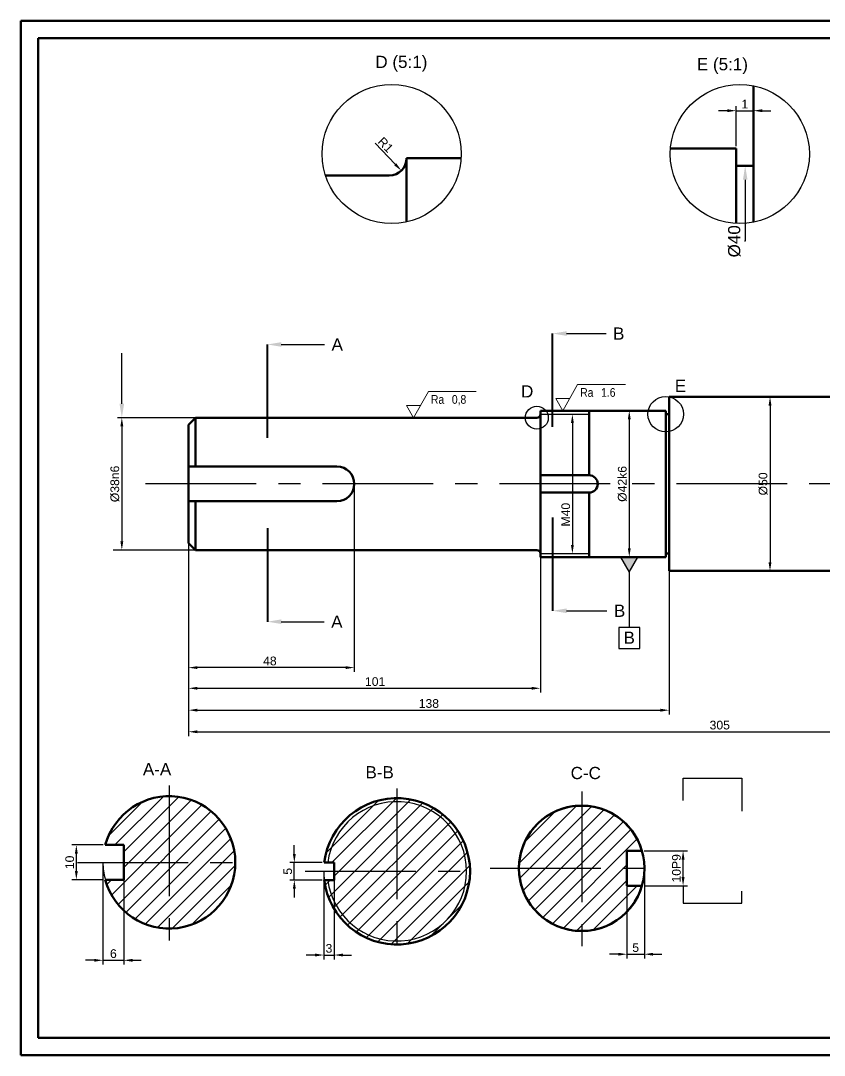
# Model space of a CAD drawing. Header units: millimetres. Extents: x 134 to 1129, y 58 to 448.
# Drawn here: x 134.3 to 365, y 150.7 to 447.7 of the extents above; entities that cross this region are included whole.
import ezdxf
from ezdxf import colors
from ezdxf.entities.mleader import LeaderData, LeaderLine
from ezdxf.math import Vec2, Vec3

# ---------------------------------------------------------------- set-up
doc = ezdxf.new("R2010")
doc.units = ezdxf.units.MM
doc.linetypes.add('CENTER', pattern=[50.8, 31.75, -6.35, 6.35, -6.35])
doc.layers.add('chuda', color=61, linetype='Continuous')
doc.layers.add('oś', color=151, linetype='CENTER')
for name, color, linetype, lineweight in [('gruba', 7, 'Continuous', 50), ('przekroj', 91, 'CENTER', 40), ('Wymiary', 4, 'Continuous', 13)]:
    doc.layers.add(name, color=color, linetype=linetype, lineweight=lineweight)
doc.styles.get("Standard").update_dxf_attribs({"font": 'arial.ttf'})
doc.styles.add('style1', font='arial.ttf', dxfattribs={"height": 3.5})
doc.dimstyles.new('ISO-25', dxfattribs={"dimtxt": 2.5, "dimasz": 2.5, "dimexe": 1.25, "dimexo": 0.625, "dimtad": 1, "dimtxsty": 'Standard', "dimcen": 2.5, "dimadec": 0, "dimazin": 0, "dimtfac": 1, "dimtmove": 0, "dimatfit": 3, "dimfxl": 1, "dimarcsym": 0})
pattern_1 = [(45, (-7006.568, 312.6966), (-2.245064, 2.245064), [])]

# ---------------------------------------------------------------- blocks, each defined once
blk = doc.blocks.new('*D36')
at = {"layer": 'chuda', "color": 0, "lineweight": -2, "transparency": 16777216}
for p, q in [((350.03, 339.76), (350.66, 339.76)), ((349.41, 337.26), (349.41, 292.26)), ((350.03, 289.76), (350.66, 289.76))]:
    blk.add_line(p, q, dxfattribs=at)
at = {"layer": 'chuda', "color": 0, "transparency": 16777216}
for points in [[(348.99, 337.26), (349.82, 337.26), (349.41, 339.76)], [(348.99, 292.26), (349.82, 292.26), (349.41, 289.76)]]:
    blk.add_solid(points, dxfattribs=at)
at = {"layer": 'DEFPOINTS', "color": 0, "transparency": 16777216}
for p in [(349.41, 339.76), (349.41, 289.76), (349.41, 289.76)]:
    blk.add_point(p, dxfattribs=at)
at = {"layer": 'chuda', "color": 0, "transparency": 16777216, "insert": (347.44, 314.76), "char_height": 2.5, "attachment_point": 5, "rotation": 90}
blk.add_mtext('%%C50', dxfattribs=at)
blk = doc.blocks.new('*D37')
at = {"layer": 'chuda', "color": 0, "lineweight": -2, "transparency": 16777216}
for p, q in [((237.55, 333.76), (162.07, 333.76)), ((163.32, 331.26), (163.32, 298.26)), ((237.55, 295.76), (162.07, 295.76))]:
    blk.add_line(p, q, dxfattribs=at)
at = {"layer": 'chuda', "color": 0, "transparency": 16777216}
for points in [[(162.91, 331.26), (163.74, 331.26), (163.32, 333.76)], [(162.91, 298.26), (163.74, 298.26), (163.32, 295.76)]]:
    blk.add_solid(points, dxfattribs=at)
at = {"layer": 'DEFPOINTS', "color": 0, "transparency": 16777216}
for p in [(238.17, 333.76), (163.32, 295.76), (238.17, 295.76)]:
    blk.add_point(p, dxfattribs=at)
at = {"layer": 'chuda', "color": 0, "transparency": 16777216, "insert": (161.35, 314.76), "char_height": 2.5, "attachment_point": 5, "rotation": 90}
blk.add_mtext('%%C38n6', dxfattribs=at)
blk = doc.blocks.new('*D40')
at = {"layer": 'chuda', "color": 0, "lineweight": -2, "transparency": 16777216}
for p, q in [((309.63, 335.76), (310.25, 335.76)), ((309, 333.26), (309, 296.26)), ((309.63, 293.76), (310.25, 293.76))]:
    blk.add_line(p, q, dxfattribs=at)
at = {"layer": 'chuda', "color": 0, "transparency": 16777216}
for points in [[(308.59, 333.26), (309.42, 333.26), (309, 335.76)], [(308.59, 296.26), (309.42, 296.26), (309, 293.76)]]:
    blk.add_solid(points, dxfattribs=at)
at = {"layer": 'DEFPOINTS', "color": 0, "transparency": 16777216}
for p in [(309, 335.76), (309, 293.76), (309, 293.76)]:
    blk.add_point(p, dxfattribs=at)
at = {"layer": 'chuda', "color": 0, "transparency": 16777216, "insert": (307.03, 314.76), "char_height": 2.5, "attachment_point": 5, "rotation": 90}
blk.add_mtext('%%C42k6', dxfattribs=at)
blk = doc.blocks.new('*D41')
at = {"layer": 'chuda', "color": 0, "lineweight": -2, "transparency": 16777216}
for p, q in [((291.27, 334.76), (293.92, 334.76)), ((292.67, 332.26), (292.67, 297.26)), ((291.27, 294.76), (293.92, 294.76))]:
    blk.add_line(p, q, dxfattribs=at)
at = {"layer": 'chuda', "color": 0, "transparency": 16777216}
for points in [[(292.26, 332.26), (293.09, 332.26), (292.67, 334.76)], [(292.26, 297.26), (293.09, 297.26), (292.67, 294.76)]]:
    blk.add_solid(points, dxfattribs=at)
at = {"layer": 'DEFPOINTS', "color": 0, "transparency": 16777216}
for p in [(290.64, 334.76), (290.64, 294.76), (292.67, 294.76)]:
    blk.add_point(p, dxfattribs=at)
at = {"layer": 'chuda', "color": 0, "transparency": 16777216, "insert": (290.77, 305.93), "char_height": 2.5, "attachment_point": 5, "rotation": 90}
blk.add_mtext('M40', dxfattribs=at)
blk = doc.blocks.new('*D42')
at = {"layer": 'chuda', "color": 0, "lineweight": -2, "transparency": 16777216}
for p, q in [((182.48, 297.14), (182.48, 242.36)), ((487.48, 297.66), (487.48, 242.36)), ((184.98, 243.61), (484.98, 243.61))]:
    blk.add_line(p, q, dxfattribs=at)
at = {"layer": 'chuda', "color": 0, "transparency": 16777216}
for points in [[(184.98, 244.02), (184.98, 243.19), (182.48, 243.61)], [(484.98, 244.02), (484.98, 243.19), (487.48, 243.61)]]:
    blk.add_solid(points, dxfattribs=at)
at = {"layer": 'DEFPOINTS', "color": 0, "transparency": 16777216}
for p in [(182.48, 297.76), (487.48, 298.28), (487.48, 243.61)]:
    blk.add_point(p, dxfattribs=at)
at = {"layer": 'chuda', "color": 0, "transparency": 16777216, "insert": (334.98, 245.51), "char_height": 2.5, "attachment_point": 5}
blk.add_mtext('305', dxfattribs=at)
blk = doc.blocks.new('*D43')
at = {"layer": 'chuda', "color": 0, "lineweight": -2, "transparency": 16777216}
for p, q in [((182.48, 297.14), (182.48, 248.56)), ((320.46, 294.14), (320.46, 248.56)), ((184.98, 249.81), (317.96, 249.81))]:
    blk.add_line(p, q, dxfattribs=at)
at = {"layer": 'chuda', "color": 0, "transparency": 16777216}
for points in [[(184.98, 250.22), (184.98, 249.39), (182.48, 249.81)], [(317.96, 250.22), (317.96, 249.39), (320.46, 249.81)]]:
    blk.add_solid(points, dxfattribs=at)
at = {"layer": 'DEFPOINTS', "color": 0, "transparency": 16777216}
for p in [(182.48, 297.76), (320.46, 294.76), (320.46, 249.81)]:
    blk.add_point(p, dxfattribs=at)
at = {"layer": 'chuda', "color": 0, "transparency": 16777216, "insert": (251.47, 251.71), "char_height": 2.5, "attachment_point": 5}
blk.add_mtext('138', dxfattribs=at)
blk = doc.blocks.new('*D44')
at = {"layer": 'chuda', "color": 0, "lineweight": -2, "transparency": 16777216}
for p, q in [((182.48, 297.14), (182.48, 254.84)), ((283.48, 294.14), (283.48, 254.84)), ((184.98, 256.09), (280.98, 256.09))]:
    blk.add_line(p, q, dxfattribs=at)
at = {"layer": 'chuda', "color": 0, "transparency": 16777216}
for points in [[(184.98, 256.51), (184.98, 255.68), (182.48, 256.09)], [(280.98, 256.51), (280.98, 255.68), (283.48, 256.09)]]:
    blk.add_solid(points, dxfattribs=at)
at = {"layer": 'DEFPOINTS', "color": 0, "transparency": 16777216}
for p in [(182.48, 297.76), (283.48, 294.76), (283.48, 256.09)]:
    blk.add_point(p, dxfattribs=at)
at = {"layer": 'chuda', "color": 0, "transparency": 16777216, "insert": (236.04, 258), "char_height": 2.5, "attachment_point": 5}
blk.add_mtext('101', dxfattribs=at)
blk = doc.blocks.new('*D46')
at = {"layer": 'chuda', "color": 0, "lineweight": -2, "transparency": 16777216}
blk.add_line((236.04, 412.53), (241.82, 406.5), dxfattribs=at)
at = {"layer": 'chuda', "color": 0, "transparency": 16777216}
blk.add_solid([(242.13, 406.79), (241.52, 406.21), (243.56, 404.7)], dxfattribs=at)
at = {"layer": 'DEFPOINTS', "color": 0, "transparency": 16777216}
for p in [(240.09, 408.3), (243.56, 404.7)]:
    blk.add_point(p, dxfattribs=at)
at = {"layer": 'chuda', "color": 0, "transparency": 16777216, "insert": (239.05, 412.1), "char_height": 2.5, "attachment_point": 5, "rotation": 313.8199}
blk.add_mtext('R1', dxfattribs=at)
blk = doc.blocks.new('*D47')
at = {"layer": 'chuda', "color": 0, "lineweight": -2, "transparency": 16777216}
for p, q in [((337.16, 421.9), (334.66, 421.9)), ((339.66, 411.71), (339.66, 423.15)), ((339.66, 421.9), (344.66, 421.9)), ((344.66, 411.71), (344.66, 423.15)), ((347.16, 421.9), (349.66, 421.9))]:
    blk.add_line(p, q, dxfattribs=at)
at = {"layer": 'chuda', "color": 0, "transparency": 16777216}
for points in [[(337.16, 422.32), (337.16, 421.48), (339.66, 421.9)], [(347.16, 422.32), (347.16, 421.48), (344.66, 421.9)]]:
    blk.add_solid(points, dxfattribs=at)
at = {"layer": 'DEFPOINTS', "color": 0, "transparency": 16777216}
for p in [(344.66, 421.9), (339.66, 411.08), (344.66, 411.08)]:
    blk.add_point(p, dxfattribs=at)
at = {"layer": 'chuda', "color": 0, "transparency": 16777216, "insert": (342.16, 423.78), "char_height": 2.5, "attachment_point": 5}
blk.add_mtext('1', dxfattribs=at)
blk = doc.blocks.new('Ra - przez skrawanie')
at = {"layer": 'Wymiary'}
for p, q in [((0, 0), (4.25, 7.5)), ((18, 7.5), (4.25, 7.5)), ((0, 0), (-2.04, 3.5)), ((-2.04, 3.5), (1.98, 3.5))]:
    blk.add_line(p, q, dxfattribs=at)
at = {"layer": 'Wymiary', "width": 0.85}
blk.add_text('Ra', height=2.5, dxfattribs=at).set_placement((5, 4))
at = {"layer": 'Wymiary', "width": 0.85, "flags": 4}
for tag, p in [('ATR_OBRÓBKA', (4.5, 8.5)), ('0,00', (11, 4))]:
    blk.add_attdef(tag, p, '', height=2.5, dxfattribs=at)
blk = doc.blocks.new('*D32')
at = {"layer": 'chuda', "color": 0, "lineweight": -2, "transparency": 16777216}
for p, q in [((157.95, 211.11), (149.01, 211.11)), ((150.26, 208.61), (150.26, 203.61)), ((157.95, 201.11), (149.01, 201.11))]:
    blk.add_line(p, q, dxfattribs=at)
at = {"layer": 'chuda', "color": 0, "transparency": 16777216}
for points in [[(149.85, 208.61), (150.68, 208.61), (150.26, 211.11)], [(149.85, 203.61), (150.68, 203.61), (150.26, 201.11)]]:
    blk.add_solid(points, dxfattribs=at)
at = {"layer": 'DEFPOINTS', "color": 0, "transparency": 16777216}
for p in [(158.57, 211.11), (150.26, 201.11), (158.57, 201.11)]:
    blk.add_point(p, dxfattribs=at)
at = {"layer": 'chuda', "color": 0, "transparency": 16777216, "insert": (148.36, 206.11), "char_height": 2.5, "attachment_point": 5, "rotation": 90}
blk.add_mtext('10', dxfattribs=at)
blk = doc.blocks.new('*D33')
at = {"layer": 'chuda', "color": 0, "lineweight": -2, "transparency": 16777216}
for p, q in [((212.84, 208.55), (212.84, 211.05)), ((220.81, 206.05), (211.59, 206.05)), ((212.84, 201.05), (212.84, 206.05)), ((220.81, 201.05), (211.59, 201.05)), ((212.84, 198.55), (212.84, 196.05))]:
    blk.add_line(p, q, dxfattribs=at)
at = {"layer": 'chuda', "color": 0, "transparency": 16777216}
for points in [[(212.42, 208.55), (213.26, 208.55), (212.84, 206.05)], [(212.42, 198.55), (213.26, 198.55), (212.84, 201.05)]]:
    blk.add_solid(points, dxfattribs=at)
at = {"layer": 'DEFPOINTS', "color": 0, "transparency": 16777216}
for p in [(212.84, 206.05), (221.44, 206.05), (221.44, 201.05)]:
    blk.add_point(p, dxfattribs=at)
at = {"layer": 'chuda', "color": 0, "transparency": 16777216, "insert": (210.94, 203.55), "char_height": 2.5, "attachment_point": 5, "rotation": 90}
blk.add_mtext('5', dxfattribs=at)
blk = doc.blocks.new('*D48')
at = {"layer": 'chuda', "color": 0, "lineweight": -2, "transparency": 16777216}
for p, q in [((313.26, 209.41), (325.7, 209.41)), ((324.45, 201.91), (324.45, 206.91)), ((313.26, 199.41), (325.7, 199.41))]:
    blk.add_line(p, q, dxfattribs=at)
at = {"layer": 'chuda', "color": 0, "transparency": 16777216}
for points in [[(324.03, 206.91), (324.87, 206.91), (324.45, 209.41)], [(324.03, 201.91), (324.87, 201.91), (324.45, 199.41)]]:
    blk.add_solid(points, dxfattribs=at)
at = {"layer": 'DEFPOINTS', "color": 0, "transparency": 16777216}
for p in [(312.64, 209.41), (324.45, 209.41), (312.64, 199.41)]:
    blk.add_point(p, dxfattribs=at)
at = {"layer": 'chuda', "color": 0, "transparency": 16777216, "insert": (322.55, 204.41), "char_height": 2.5, "attachment_point": 5, "rotation": 90}
blk.add_mtext('10P9', dxfattribs=at)
blk = doc.blocks.new('*D49')
at = {"layer": 'chuda', "color": 0, "lineweight": -2, "transparency": 16777216}
for p, q in [((308.34, 203.78), (308.34, 178.5)), ((313.34, 203.78), (313.34, 178.5)), ((305.84, 179.75), (303.34, 179.75)), ((308.34, 179.75), (313.34, 179.75)), ((315.84, 179.75), (318.34, 179.75))]:
    blk.add_line(p, q, dxfattribs=at)
at = {"layer": 'chuda', "color": 0, "transparency": 16777216}
for points in [[(305.84, 180.16), (305.84, 179.33), (308.34, 179.75)], [(315.84, 180.16), (315.84, 179.33), (313.34, 179.75)]]:
    blk.add_solid(points, dxfattribs=at)
at = {"layer": 'DEFPOINTS', "color": 0, "transparency": 16777216}
for p in [(308.34, 204.41), (313.34, 204.41), (313.34, 179.75)]:
    blk.add_point(p, dxfattribs=at)
at = {"layer": 'chuda', "color": 0, "transparency": 16777216, "insert": (310.84, 181.64), "char_height": 2.5, "attachment_point": 5}
blk.add_mtext('5', dxfattribs=at)
blk = doc.blocks.new('*D52')
at = {"layer": 'chuda', "color": 0, "lineweight": -2, "transparency": 16777216}
for p, q in [((182.48, 314.14), (182.48, 260.77)), ((230.07, 314.14), (230.07, 260.77)), ((227.57, 262.02), (184.98, 262.02))]:
    blk.add_line(p, q, dxfattribs=at)
at = {"layer": 'chuda', "color": 0, "transparency": 16777216}
for points in [[(184.98, 262.44), (184.98, 261.61), (182.48, 262.02)], [(227.57, 262.44), (227.57, 261.61), (230.07, 262.02)]]:
    blk.add_solid(points, dxfattribs=at)
at = {"layer": 'DEFPOINTS', "color": 0, "transparency": 16777216}
for p in [(182.48, 314.76), (230.07, 314.76), (182.48, 262.02)]:
    blk.add_point(p, dxfattribs=at)
at = {"layer": 'chuda', "color": 0, "transparency": 16777216, "insert": (205.83, 263.92), "char_height": 2.5, "attachment_point": 5}
blk.add_mtext('48', dxfattribs=at)
blk = doc.blocks.new('*D53')
at = {"layer": 'chuda', "color": 0, "lineweight": -2, "transparency": 16777216}
for p, q in [((157.9, 205.48), (157.9, 176.76)), ((163.9, 205.48), (163.9, 176.76)), ((155.4, 178.01), (152.9, 178.01)), ((157.9, 178.01), (163.9, 178.01)), ((166.4, 178.01), (168.9, 178.01))]:
    blk.add_line(p, q, dxfattribs=at)
at = {"layer": 'chuda', "color": 0, "transparency": 16777216}
for points in [[(155.4, 178.42), (155.4, 177.59), (157.9, 178.01)], [(166.4, 178.42), (166.4, 177.59), (163.9, 178.01)]]:
    blk.add_solid(points, dxfattribs=at)
at = {"layer": 'DEFPOINTS', "color": 0, "transparency": 16777216}
for p in [(157.9, 206.11), (163.9, 206.11), (163.9, 178.01)]:
    blk.add_point(p, dxfattribs=at)
at = {"layer": 'chuda', "color": 0, "transparency": 16777216, "insert": (160.9, 179.91), "char_height": 2.5, "attachment_point": 5}
blk.add_mtext('6', dxfattribs=at)
blk = doc.blocks.new('*D54')
at = {"layer": 'chuda', "color": 0, "lineweight": -2, "transparency": 16777216}
for p, q in [((221.29, 202.92), (221.29, 178.27)), ((224.29, 202.92), (224.29, 178.27)), ((218.79, 179.52), (216.29, 179.52)), ((221.29, 179.52), (224.29, 179.52)), ((226.79, 179.52), (229.29, 179.52))]:
    blk.add_line(p, q, dxfattribs=at)
at = {"layer": 'chuda', "color": 0, "transparency": 16777216}
for points in [[(218.79, 179.94), (218.79, 179.1), (221.29, 179.52)], [(226.79, 179.94), (226.79, 179.1), (224.29, 179.52)]]:
    blk.add_solid(points, dxfattribs=at)
at = {"layer": 'DEFPOINTS', "color": 0, "transparency": 16777216}
for p in [(221.29, 203.55), (224.29, 203.55), (224.29, 179.52)]:
    blk.add_point(p, dxfattribs=at)
at = {"layer": 'chuda', "color": 0, "transparency": 16777216, "insert": (222.79, 181.42), "char_height": 2.5, "attachment_point": 5}
blk.add_mtext('3', dxfattribs=at)

msp = doc.modelspace()

# ---------------------------------------------------------------- hatches: boundary and pattern name
at = {"layer": 'chuda'}
h = msp.add_hatch(color=256, dxfattribs=at)
h.dxf.hatch_style = 1
h.paths.add_polyline_path([(309.003, 289.432), (311.503, 293.762), (306.503, 293.762)])
h = msp.add_hatch(dxfattribs=at)
h.set_pattern_fill('ANSI31', color=256)
h.set_pattern_definition(pattern_1)
h.paths.add_polyline_path([(176.902, 206.106), (176.902, 225.106, 0.3382016), (158.572, 211.106), (163.902, 211.106), (163.902, 206.106)])
h.paths.add_polyline_path([(176.902, 206.106), (195.902, 206.106, 0.4142136), (176.902, 225.106)])
h.paths.add_polyline_path([(176.902, 187.106, 0.4142136), (195.902, 206.106), (176.902, 206.106)])
h.paths.add_polyline_path([(176.902, 206.106), (163.902, 206.106), (163.902, 201.106), (158.572, 201.106, 0.3382016), (176.902, 187.106)])
h = msp.add_hatch(dxfattribs=at)
h.set_pattern_fill('ANSI31', color=256)
h.set_pattern_definition(pattern_1)
h.paths.add_polyline_path([(222.444, 206.047), (224.287, 206.047), (224.287, 203.547), (242.287, 203.547), (242.287, 223.547, 0.3779645)])
h.paths.add_polyline_path([(242.287, 203.547), (262.287, 203.547, 0.4142136), (242.287, 223.547)], flags=17)
h.paths.add_polyline_path([(242.287, 183.547, 0.4142136), (262.287, 203.547), (242.287, 203.547)], flags=17)
h.paths.add_polyline_path([(224.287, 203.547), (224.287, 201.047), (222.444, 201.047, 0.3779645), (242.287, 183.547), (242.287, 203.547)])
h.paths.add_polyline_path([(242.287, 223.547), (242.287, 224.547, 0.3796789), (221.436, 206.047), (222.444, 206.047, -0.3779645)])
h.paths.add_polyline_path([(262.287, 203.547), (263.287, 203.547, 0.4142136), (242.287, 224.547), (242.287, 223.547, -0.4142136)])
h.paths.add_polyline_path([(263.287, 203.547), (262.287, 203.547, -0.4142136), (242.287, 183.547), (242.287, 182.547, 0.4142136)])
h.paths.add_polyline_path([(222.444, 201.047), (221.436, 201.047, 0.3796789), (242.287, 182.547), (242.287, 183.547, -0.3779645)])
h = msp.add_hatch(dxfattribs=at)
h.set_pattern_fill('ANSI31', color=256)
h.set_pattern_definition(pattern_1)
h.paths.add_polyline_path([(295.344, 222.409, 0.4142136), (277.344, 204.409), (295.344, 204.409)])
h.paths.add_polyline_path([(308.344, 209.409), (312.635, 209.409, 0.3339762), (295.344, 222.409), (295.344, 204.409), (308.344, 204.409)])
h.paths.add_polyline_path([(295.344, 204.409), (295.344, 186.409, 0.3339762), (312.635, 199.409), (308.344, 199.409), (308.344, 204.409)])
h.paths.add_polyline_path([(277.344, 204.409, 0.4142136), (295.344, 186.409), (295.344, 204.409)])

# ---------------------------------------------------------------- linework, layer by layer
for p, q in [((283.476, 334.762), (297.465, 334.762)), ((165.824, 295.762), (160.824, 295.762)), ((283.476, 294.762), (297.465, 294.762)), ((306.503, 293.762), (309.003, 289.432)), ((311.503, 293.762), (306.503, 293.762)), ((309.003, 289.432), (311.503, 293.762)), ((309.003, 289.432), (309.003, 273.512)), ((312.003, 273.512), (306.003, 273.512)), ((306.003, 273.512), (306.003, 267.512)), ((312.003, 267.512), (312.003, 273.512)), ((306.003, 267.512), (312.003, 267.512)), ((324.45, 223.831), (324.45, 230.246)), ((324.45, 230.246), (341.35, 230.246)), ((341.35, 230.246), (341.35, 220.774)), ((324.45, 199.409), (324.45, 194.409)), ((341.35, 194.409), (341.35, 197.867)), ((324.45, 194.409), (341.35, 194.409))]:
    msp.add_line(p, q, dxfattribs=at)
for centre, radius in [((240.784, 409.481), 19.962), ((340.741, 409.464), 19.962), ((319.465, 334.762), 5.099), ((282.476, 333.762), 3.287)]:
    msp.add_circle(centre, radius, dxfattribs=at)
for centre, radius, start, end in [((176.902, 206.106), 19, 180, 164.74248), ((242.287, 203.547), 20, 187.18076, 172.81924), ((242.287, 203.547), 21, 180, 186.83714), ((295.344, 204.409), 18, 343.87238, 0)]:
    msp.add_arc(centre, radius, start, end, dxfattribs=at)
at = {"layer": 'gruba'}
for p, q in [((134.287, 447.732), (134.287, 150.732)), ((554.287, 447.732), (134.287, 447.732)), ((139.287, 442.732), (139.287, 155.732)), ((549.287, 442.732), (139.287, 442.732)), ((344.661, 429.037), (344.661, 396.082)), ((339.661, 411.082), (320.845, 411.082)), ((339.661, 389.531), (339.661, 411.082)), ((339.661, 411.082), (339.661, 406.082)), ((344.661, 411.082), (344.661, 389.891)), ((260.711, 408.303), (245.094, 408.303)), ((245.094, 408.303), (245.094, 389.991)), ((245.094, 389.991), (245.094, 408.303)), ((339.661, 406.082), (344.661, 406.082)), ((240.094, 403.303), (221.802, 403.303)), ((320.465, 339.762), (326.473, 339.762)), ((320.465, 339.762), (320.465, 294.762)), ((326.473, 339.762), (376.473, 339.762)), ((319.465, 335.762), (283.476, 335.762)), ((283.476, 335.762), (283.476, 334.762)), ((297.465, 335.762), (296.215, 335.762)), ((297.465, 335.762), (297.465, 317.262)), ((319.465, 335.762), (319.465, 294.762)), ((184.476, 333.762), (282.476, 333.762)), ((184.476, 333.762), (184.476, 319.762)), ((283.476, 334.762), (283.476, 294.762)), ((319.465, 334.762), (320.465, 334.762)), ((297.465, 317.262), (283.476, 317.262)), ((297.465, 312.262), (283.476, 312.262)), ((297.465, 293.762), (297.465, 312.262)), ((320.474, 314.762), (320.469, 289.762)), ((184.476, 295.762), (184.476, 309.762)), ((184.476, 295.762), (282.476, 295.762)), ((282.476, 295.762), (184.476, 295.762)), ((283.476, 293.762), (283.476, 294.762)), ((319.465, 293.762), (319.465, 294.762)), ((319.465, 294.762), (320.465, 294.762)), ((319.465, 293.762), (283.476, 293.762)), ((297.465, 293.762), (296.215, 293.762)), ((320.476, 293.762), (320.47, 293.762)), ((320.465, 289.762), (326.473, 289.762)), ((326.473, 289.762), (376.473, 289.762)), ((163.902, 211.106), (158.572, 211.106)), ((163.902, 201.106), (163.902, 211.106)), ((308.344, 204.409), (308.344, 209.409)), ((308.344, 209.409), (312.635, 209.409)), ((224.287, 206.047), (221.436, 206.047)), ((224.287, 201.047), (224.287, 206.047)), ((308.344, 204.409), (308.344, 199.409)), ((163.902, 201.106), (158.572, 201.106)), ((224.287, 201.047), (221.436, 201.047)), ((308.344, 199.409), (312.635, 199.409)), ((139.287, 155.732), (549.287, 155.732)), ((134.287, 150.732), (554.287, 150.732))]:
    msp.add_line(p, q, dxfattribs=at)
at = {"layer": 'gruba', "color": 7, "linetype": 'Continuous'}
for p, q in [((182.476, 331.762), (184.476, 333.762)), ((182.476, 331.762), (182.476, 319.762)), ((182.476, 319.762), (182.476, 309.762)), ((182.476, 319.762), (184.476, 319.762)), ((182.476, 319.762), (182.476, 309.762)), ((184.476, 319.762), (185.076, 319.762)), ((225.065, 319.762), (185.076, 319.762)), ((182.476, 309.762), (182.476, 297.762)), ((184.476, 309.762), (182.476, 309.762)), ((185.076, 309.762), (184.476, 309.762)), ((185.076, 309.762), (225.065, 309.762)), ((184.476, 295.762), (182.476, 297.762))]:
    msp.add_line(p, q, dxfattribs=at)
at = {"layer": 'gruba'}
msp.add_circle((295.344, 204.409), 18, dxfattribs=at)
for centre, radius, start, end in [((240.094, 408.303), 5, 270, 0), ((282.476, 334.762), 1, 270, 0), ((297.465, 314.762), 2.5, 0, 90), ((297.465, 314.762), 2.5, 270, 0), ((282.476, 294.762), 1, 0, 90), ((176.902, 206.106), 19, 195.25752, 164.74248), ((242.287, 203.547), 21, 186.83714, 173.16286), ((295.344, 204.409), 18, 16.12762, 343.87238)]:
    msp.add_arc(centre, radius, start, end, dxfattribs=at)
at = {"layer": 'gruba', "color": 7, "linetype": 'Continuous'}
msp.add_arc((225.065, 314.762), 5, 270, 90, dxfattribs=at)
at = {"layer": 'oś'}
for p, q in [((506.709, 314.762), (168.597, 314.762)), ((176.902, 228.173), (176.902, 181.366)), ((242.287, 227.313), (242.287, 178.807)), ((295.344, 226.476), (295.344, 179.669)), ((150.611, 206.106), (198.73, 206.106)), ((215.995, 203.547), (266.429, 203.547)), ((269.052, 204.409), (317.172, 204.409))]:
    msp.add_line(p, q, dxfattribs=at)
at = {"layer": 'przekroj'}
for p, q in [((286.983, 331.117), (286.983, 357.922)), ((205.103, 327.981), (205.103, 354.786)), ((286.983, 305.149), (286.983, 278.344)), ((205.103, 302.013), (205.103, 275.208))]:
    msp.add_line(p, q, dxfattribs=at)

# ---------------------------------------------------------------- block references
at = {"layer": 'Wymiary'}
ref = msp.add_blockref('Ra - przez skrawanie', (289.917, 335.762), dxfattribs=at)
ref.add_attrib('0,00', '1.6', (300.917, 339.762), dxfattribs={"height": 2.5, "width": 0.85})
ref = msp.add_blockref('Ra - przez skrawanie', (247.072, 333.762), dxfattribs=at)
ref.add_attrib('0,00', '0,8', (258.072, 337.762), dxfattribs={"height": 2.5, "width": 0.85})

# ---------------------------------------------------------------- texts
at = {"layer": 'chuda', "char_height": 3.5, "attachment_point": 1, "style": 'style1'}
for s, width, insert in [('D (5:1)', 21.73358, (236.107, 437.66)), ('E (5:1)', 17.18733, (328.408, 436.987)), ('E', 16.34042, (322.068, 344.659)), ('D', 2.47006, (277.934, 343.067)), (' B', 6, (306.003, 272.359)), ('A-A', 15.10254, (169.369, 234.611)), ('B-B', 15.10254, (233.262, 233.739)), ('C-C', 15.10254, (292.166, 233.521))]:
    msp.add_mtext_dynamic_manual_height_columns(s, width=width, gutter_width=17.5, heights=[0], dxfattribs=dict(at, insert=insert))
at = {"layer": 'chuda', "insert": (337.365, 379.784), "char_height": 3.5, "attachment_point": 1, "rotation": 90, "style": 'style1'}
msp.add_mtext_dynamic_manual_height_columns('%%C40', width=7.87743, gutter_width=17.5, heights=[0], dxfattribs=at)

# ---------------------------------------------------------------- dimensions: what is measured, and where the dimension line sits
at = {"layer": 'chuda'}
dim = msp.add_linear_dim(base=(344.661, 421.901), p1=(339.661, 411.082), p2=(344.661, 411.082), text='1', dimstyle='ISO-25', dxfattribs=at)
dim.commit()
dim.dimension.update_dxf_attribs({"geometry": '*D47', "text_midpoint": (342.161, 423.781)})
dim = msp.add_radius_dim(center=(240.094, 408.303), mpoint=(243.556, 404.695), text='R1', dimstyle='ISO-25', dxfattribs=at)
dim.commit()
dim.dimension.update_dxf_attribs({"geometry": '*D46', "text_midpoint": (237.698, 410.8), "dimtype": 164})
for base, p1, p2, angle, text, picture, middle in [((349.407, 289.762), (349.407, 339.762), (349.407, 289.762), 90, '%%C<>', '*D36', (347.435, 314.762)), ((309.003, 293.762), (309.003, 335.762), (309.003, 293.762), 270, '%%C<>k6', '*D40', (307.032, 314.762)), ((324.45, 209.409), (312.635, 199.409), (312.635, 209.409), 90, '<>P9', '*D48', (322.548, 204.409))]:
    dim = msp.add_linear_dim(base=base, p1=p1, p2=p2, angle=angle, text=text, dimstyle='ISO-25', dxfattribs=at)
    dim.commit()
    dim.dimension.update_dxf_attribs({"geometry": picture, "text_midpoint": middle})
for base, p1, p2, text, picture, middle in [((163.324, 295.762), (238.174, 333.762), (238.174, 295.762), '%%C<>n6', '*D37', (163.324, 314.762)), ((292.675, 294.762), (290.642, 334.762), (290.642, 294.762), 'M<>', '*D41', (292.675, 305.933))]:
    dim = msp.add_linear_dim(base=base, p1=p1, p2=p2, angle=90, text=text, dimstyle='ISO-25', dxfattribs=at)
    dim.commit()
    dim.dimension.update_dxf_attribs({"geometry": picture, "text_midpoint": middle, "dimtype": 160})
for base, p1, p2, text, picture, middle in [((182.476, 262.023), (230.065, 314.762), (182.476, 314.762), '48', '*D52', (205.825, 262.023)), ((320.465, 249.806), (182.476, 297.762), (320.465, 294.762), '138', '*D43', (251.47, 249.806))]:
    dim = msp.add_linear_dim(base=base, p1=p1, p2=p2, text=text, dimstyle='ISO-25', dxfattribs=at)
    dim.commit()
    dim.dimension.update_dxf_attribs({"geometry": picture, "text_midpoint": middle, "dimtype": 160})
for base, p2, picture, middle in [((487.478, 243.605), (487.478, 298.282), '*D42', (334.977, 243.605)), ((283.476, 256.095), (283.476, 294.762), '*D44', (236.042, 256.095))]:
    dim = msp.add_linear_dim(base=base, p1=(182.476, 297.762), p2=p2, dimstyle='ISO-25', dxfattribs=at)
    dim.commit()
    dim.dimension.update_dxf_attribs({"geometry": picture, "text_midpoint": middle, "dimtype": 160})
for base, p1, p2, picture, middle in [((150.262, 201.106), (158.572, 211.106), (158.572, 201.106), '*D32', (148.361, 206.106)), ((212.84, 206.047), (221.436, 201.047), (221.436, 206.047), '*D33', (210.943, 203.547))]:
    dim = msp.add_linear_dim(base=base, p1=p1, p2=p2, angle=90, dimstyle='ISO-25', dxfattribs=at)
    dim.commit()
    dim.dimension.update_dxf_attribs({"geometry": picture, "text_midpoint": middle})
for base, p1, p2, picture, middle in [((163.902, 178.007), (157.902, 206.106), (163.902, 206.106), '*D53', (160.902, 179.908)), ((224.287, 179.52), (221.287, 203.547), (224.287, 203.547), '*D54', (222.787, 181.422)), ((313.344, 179.746), (308.344, 204.409), (313.344, 204.409), '*D49', (310.844, 181.642))]:
    dim = msp.add_linear_dim(base=base, p1=p1, p2=p2, dimstyle='ISO-25', dxfattribs=at)
    dim.commit()
    dim.dimension.update_dxf_attribs({"geometry": picture, "text_midpoint": middle})

# ---------------------------------------------------------------- leaders
ml = msp.add_multileader_mtext('Standard', dxfattribs=at)
ml.set_content('', color=256)
ml.set_leader_properties()
ml.build(insert=Vec2(0, 0))
ctx = ml.context
ctx.base_point, ctx.char_height, ctx.plane_origin = Vec3(338.113, 384.416), 7, Vec3(342.288, 406.082)
ctx.text_align_type = 2
notes = []
notes.append((ctx, [(0, (1, 1, 0), (342.288, 384.416), (-1, 0), 0.175, [(0, [(342.288, 406.082)], 0, [])])]))
ctx.mtext.insert, ctx.mtext.alignment, ctx.mtext.flow_direction = Vec3(340.113, 387.916), 3, 5
ml = msp.add_multileader_mtext('Standard', dxfattribs=at)
ml.set_content('B', color=256)
ml.set_leader_properties()
ml.build(insert=Vec2(0, 0))
ctx = ml.context
ctx.base_point, ctx.char_height, ctx.plane_origin = Vec3(302.35, 357.922), 3.5, Vec3(286.983, 357.922)
notes.append((ctx, [(0, (1, 1, 0), (299.51, 357.922), (1, 0), 2.84, [(0, [(286.983, 357.922)], 0, [])])]))
ctx.mtext.insert, ctx.mtext.flow_direction = Vec3(304.35, 359.672), 5
ml = msp.add_multileader_mtext('Standard', dxfattribs=at)
ml.set_content('A', color=256)
ml.set_leader_properties()
ml.build(insert=Vec2(0, 0))
ctx = ml.context
ctx.base_point, ctx.char_height, ctx.plane_origin = Vec3(221.537, 354.786), 3.5, Vec3(205.103, 354.786)
notes.append((ctx, [(0, (1, 1, 0), (217.629, 354.786), (1, 0), 3.908, [(0, [(205.103, 354.786)], 0, [])])]))
ctx.mtext.insert, ctx.mtext.flow_direction = Vec3(223.537, 356.536), 5
ml = msp.add_multileader_mtext('Standard', dxfattribs=at)
ml.set_content('', color=256)
ml.set_leader_properties()
ml.build(insert=Vec2(0, 0))
ml.multileader.update_dxf_attribs({"has_dogleg": 0})
ctx = ml.context
ctx.base_point, ctx.char_height, ctx.plane_origin = Vec3(159.324, 352.304), 7, Vec3(163.324, 333.762)
ctx.text_align_type = 2
notes.append((ctx, [(0, (1, 1, 0), (171.324, 352.304), (-1, 0), 8, [(0, [(163.324, 333.762)], 0, [])])]))
ctx.mtext.insert, ctx.mtext.alignment, ctx.mtext.flow_direction = Vec3(161.324, 355.804), 3, 5
ml = msp.add_multileader_mtext('Standard', dxfattribs=at)
ml.set_content('B', color=256)
ml.set_leader_properties()
ml.build(insert=Vec2(0, 0))
ctx = ml.context
ctx.base_point, ctx.char_height, ctx.plane_origin = Vec3(302.603, 278.344), 3.5, Vec3(286.983, 278.344)
notes.append((ctx, [(0, (1, 1, 0), (299.51, 278.344), (1, 0), 3.093, [(0, [(286.983, 278.344)], 0, [])])]))
ctx.mtext.insert, ctx.mtext.flow_direction = Vec3(304.603, 280.094), 5
ml = msp.add_multileader_mtext('Standard', dxfattribs=at)
ml.set_content('A', color=256)
ml.set_leader_properties()
ml.build(insert=Vec2(0, 0))
ctx = ml.context
ctx.base_point, ctx.char_height, ctx.plane_origin = Vec3(221.432, 275.208), 3.5, Vec3(205.103, 275.208)
notes.append((ctx, [(0, (1, 1, 0), (217.629, 275.208), (1, 0), 3.803, [(0, [(205.103, 275.208)], 0, [])])]))
ctx.mtext.insert, ctx.mtext.flow_direction = Vec3(223.432, 276.958), 5
for ctx, leaders in notes:
    for number, flags, end, landing, length, lines in leaders:
        leader = LeaderData()
        leader.index, (leader.has_last_leader_line, leader.has_dogleg_vector, leader.attachment_direction) = number, flags
        leader.last_leader_point, leader.dogleg_vector, leader.dogleg_length = Vec3(end), Vec3(landing), length
        for number, points, colour, breaks in lines:
            line = LeaderLine()
            line.index, line.vertices, line.color, line.breaks = number, Vec3.list(points), colors.encode_raw_color(colour), breaks
            leader.lines.append(line)
        ctx.leaders.append(leader)

doc.saveas('drawing.dxf')
